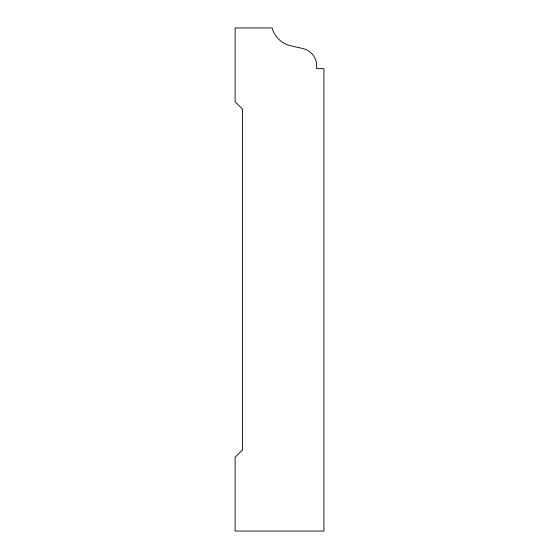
<?xml version="1.0" encoding="UTF-8"?>
<svg xmlns="http://www.w3.org/2000/svg" width="559" height="559" viewBox="0 0 559 559"><rect width="100%" height="100%" fill="white"/><g stroke="black" fill="none" stroke-linecap="round" stroke-linejoin="round"><path stroke-width="0.84" d="M242.508 449.848L235.108 457.248L235.108 531.05L323.892 531.05L323.892 68.645L316.492 68.645A17.79 17.79 0 0 0 302.838 48.514L290.666 45.768A24.903 24.903 0 0 1 272.1 27.95L235.108 27.95L235.108 101.752L242.508 109.152L242.508 449.848"/></g></svg>
